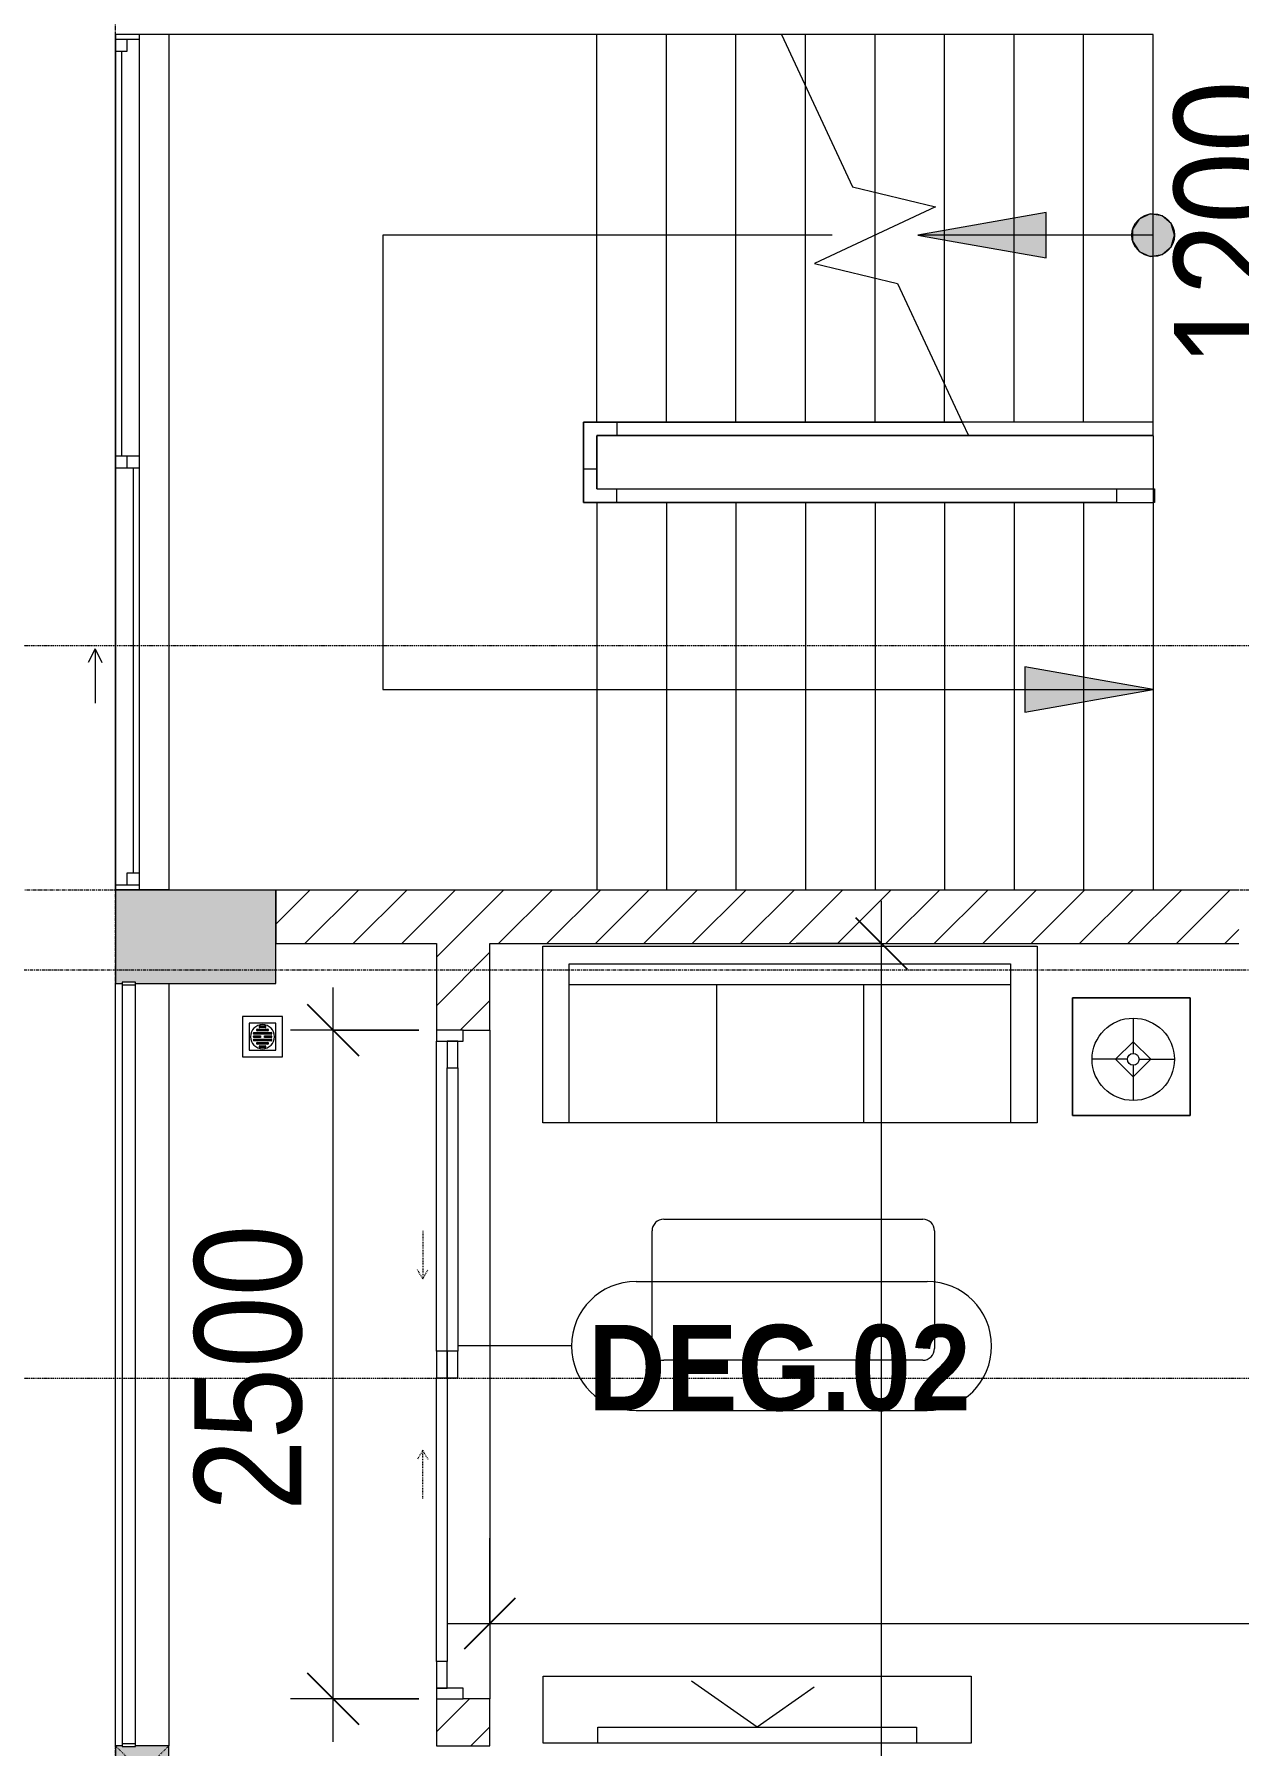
# Model space of a CAD drawing. Header units: millimetres. Extents: x 1591 to 239243, y -15958 to 82755.
# Drawn here: x 135348 to 139851, y 30637 to 37037 of the extents above; entities that cross this region are included whole.
import ezdxf

# ---------------------------------------------------------------- set-up
doc = ezdxf.new("R2010")
doc.units = ezdxf.units.MM
for name, pattern in [('Dash Dot 3_16_', [7.9375, 4.7625, -1.5875, 0, -1.5875]), ('Dash_2_', [6, 3, -3]), ('Grid Line', [22.225, 12.7, -3.175, 3.175, -3.175])]:
    doc.linetypes.add(name, pattern=pattern)
for name, color, linetype, lineweight in [('0-1', 250, 'Continuous', 5), ('A-ANNO-DIMS', 211, 'Continuous', 9), ('A-ANNO-DIMS-160', 211, 'Continuous', 9), ('A-DOOR', 31, 'Continuous', 9), ('A-DOOR-FRAM', 31, 'Continuous', 9), ('A-DOOR-HDLN', 31, 'Dash_2_', 9), ('A-DOOR-IDEN', 31, 'Continuous', 9), ('A-FLOR-1', 7, 'Continuous', 9), ('A-FLOR-2', 9, 'Continuous', 9), ('A-FLOR-HRAL', 11, 'Continuous', 9), ('A-GLAZ', 151, 'Continuous', 9), ('A-WALL', 113, 'Continuous', 9), ('A-WALL-3', 113, 'Continuous', 18), ('A-WALL-PATT-2', 111, 'Continuous', 9), ('G-ANNO-SYMB-1', 111, 'Dash Dot 3_16_', 18), ('I-FURN', 30, 'Continuous', 9), ('I-FURN-1', 254, 'Continuous', 9), ('M-EQPM-1', 254, 'Continuous', 9), ('S-COLS', 52, 'Continuous', 9), ('S-COLS-1', 52, 'Continuous', 5), ('S-COLS-2', 250, 'Continuous', 18), ('S-COLS-6', 52, 'Continuous', 18), ('S-COLS-HDLN', 52, 'Dash_2_', 9), ('S-GRID-1', 1, 'Grid Line', 9), ('S-STRS', 31, 'Continuous', 9), ('S-STRS-ANNO', 31, 'Continuous', 9), ('S-STRS-MBND', 31, 'Continuous', 9)]:
    doc.layers.add(name, color=color, linetype=linetype, lineweight=lineweight)
doc.styles.add('Arial_B_4', font='arialbd_0.ttf', dxfattribs={"width": 0.9, "height": 320})
doc.styles.add('UTM Avo', font='UTM Avo.ttf', dxfattribs={"width": 0.9, "height": 400})
doc.dimstyles.new('1_Dim_chi_tiet_2_5', dxfattribs={"dimscale": 304.8, "dimtxt": 399.720379, "dimasz": 0.629921, "dimexe": 0.524934, "dimexo": 0.0625, "dimgap": 0.052493, "dimtad": 1, "dimdec": 0, "dimrnd": 5, "dimzin": 0, "dimdsep": 46, "dimtxsty": 'UTM Avo', "dimblk1": 'OBLIQUE', "dimblk2": 'OBLIQUE', "dimsah": 1, "dimcen": 0.09, "dimdle": 0.524934, "dimazin": 0, "dimtfac": 1, "dimtdec": 4, "dimtix": 1, "dimtmove": 0, "dimatfit": 3, "dimfxl": 1.049869, "dimfxlon": 1, "dimtvp": 1, "dimtolj": 1, "dimtzin": 0, "dimarcsym": 2})
pattern_1 = [(45, (101998.83, 0), (-90.50967, 90.50967), [])]

# ---------------------------------------------------------------- blocks, each defined once
blk = doc.blocks.new('NCV_TKTC_KET CAU_rvt-1-TKCS_MB TẦNG 5')
at = {"layer": 'S-COLS-1'}
blk.add_hatch(color=256, dxfattribs=at).paths.add_polyline_path([(33677.6, 33486.9), (33677.6, 33491.9), (33727.6, 33491.9), (33727.6, 33486.9), (34252.6, 33486.9), (34252.6, 33836.9), (33652.6, 33836.9), (33652.6, 33486.9)])
at = {"layer": 'A-FLOR-1'}
for p, q in [((37532.6, 35535.6), (37532.6, 35336.5)), ((37532.6, 35286.5), (37532.6, 33836.9))]:
    blk.add_line(p, q, dxfattribs=at)
at = {"layer": 'S-COLS-2'}
for p, q in [((34252.6, 33836.9), (33652.6, 33836.9)), ((33652.6, 33836.9), (33652.6, 33486.9)), ((34252.6, 33486.9), (34252.6, 33836.9)), ((33652.6, 33486.9), (33677.6, 33486.9)), ((33727.6, 33486.9), (34252.6, 33486.9))]:
    blk.add_line(p, q, dxfattribs=at)
blk = doc.blocks.new('THU NUOC - THU NUOC-461820-TKCS_MB TẦNG 5')
at = {"layer": 'M-EQPM-1'}
for p, q in [((-66.3, 70.6), (-66.3, -79.4)), ((83.7, 70.6), (-66.3, 70.6)), ((83.7, -79.4), (83.7, 70.6)), ((58.7, 45.6), (-41.3, 45.6)), ((-41.3, 45.6), (-41.3, -54.4)), ((-23.3, 10.8), (40.9, 10.8)), ((40.9, 4.8), (-23.3, 4.8)), ((-11, 23.3), (28.5, 23.3)), ((28.5, 17.3), (-11, 17.3)), ((-1.1, 35.6), (18.5, 35.6)), ((18.5, 29.6), (-1.1, 29.6)), ((58.7, -54.4), (58.7, 45.6)), ((-41.3, -54.4), (58.7, -54.4)), ((-23.3, -1.2), (0.7, -1.2)), ((0.7, -7.2), (-23.3, -7.2)), ((-23.3, -13.6), (40.9, -13.6)), ((40.9, -19.6), (-23.3, -19.6)), ((-11, -26.1), (28.5, -26.1)), ((28.5, -32.1), (-11, -32.1)), ((-1.1, -38.5), (18.5, -38.5)), ((18.5, -44.5), (-1.1, -44.5)), ((0.7, -1.2), (0.7, -7.2)), ((16.7, -1.2), (40.9, -1.2)), ((16.7, -7.2), (16.7, -1.2)), ((40.9, -7.2), (16.7, -7.2)), ((-66.3, -79.4), (83.7, -79.4))]:
    blk.add_line(p, q, dxfattribs=at)
for centre, radius, start, end in [((8.7, -4.4), 45, 0, 180), ((8.7, -4.4), 45, 0, 180), ((-23.3, 7.8), 3, 90, 270), ((-11, 20.3), 3, 90, 270), ((-1.1, 32.6), 3, 90, 270), ((18.5, 32.6), 3, 270, 90), ((28.5, 20.3), 3, 270, 90), ((40.9, 7.8), 3, 270, 90), ((8.7, -4.4), 45, 180, 360), ((8.7, -4.4), 45, 180, 360), ((-23.3, -4.2), 3, 90, 270), ((-23.3, -16.6), 3, 90, 270), ((-11, -29.1), 3, 90, 270), ((-1.1, -41.5), 3, 90, 270), ((18.5, -41.5), 3, 270, 90), ((28.5, -29.1), 3, 270, 90), ((40.9, -4.2), 3, 270, 90), ((40.9, -16.6), 3, 270, 90)]:
    blk.add_arc(centre, radius, start, end, dxfattribs=at)
blk = doc.blocks.new('LOBBY_SOFA_1 - LOBBY_SOFA_1-901228-TKCS_MB TẦNG 5')
at = {"layer": 'I-FURN'}
for p, q in [((-2128.3, 1548.5), (-1160.3, 1548.5)), ((-2172.3, 1064.5), (-2172.3, 1504.5)), ((-1116.3, 1504.5), (-1116.3, 1064.5)), ((-1160.3, 1020.5), (-2128.3, 1020.5)), ((-2556, 660), (-708, 660)), ((-2556, 0), (-2556, 660)), ((-2457, 66), (-2457, 660)), ((-1907, 143), (-1907, 660)), ((-1357, 143), (-1357, 660)), ((-807, 660), (-807, 66)), ((-708, 660), (-708, 0)), ((-2688.2, 633.5), (-3128.2, 633.5)), ((-3128.2, 633.5), (-3128.2, 193.5)), ((-2915.4, 445), (-2915.4, 577)), ((-2688.2, 193.5), (-2688.2, 633.5)), ((-2981.4, 423), (-2915.4, 489)), ((-2915.4, 489), (-2849.4, 423)), ((-2937.4, 423), (-3069.4, 423)), ((-2915.4, 357), (-2981.4, 423)), ((-2849.4, 423), (-2915.4, 357)), ((-2915.4, 269), (-2915.4, 401)), ((-2893.4, 423), (-2761.4, 423)), ((-3128.2, 193.5), (-2688.2, 193.5)), ((-807, 143), (-2457, 143)), ((-807, 66), (-2457, 66)), ((-708, 0), (-2556, 0))]:
    blk.add_line(p, q, dxfattribs=at)
for radius in [154, 22]:
    blk.add_circle((-2915.4, 423), radius, dxfattribs=at)
for centre, start, end in [((-2128.3, 1504.5), 90, 180), ((-1160.3, 1504.5), 0, 90), ((-2128.3, 1064.5), 180, 270), ((-1160.3, 1064.5), 270, 0)]:
    blk.add_arc(centre, 44, start, end, dxfattribs=at)
at = {"layer": 'I-FURN-1'}
for p, q in [((-2128.3, 1548.5), (-1160.3, 1548.5)), ((-2172.3, 1064.5), (-2172.3, 1504.5)), ((-1116.3, 1504.5), (-1116.3, 1064.5)), ((-1160.3, 1020.5), (-2128.3, 1020.5)), ((-2556, 660), (-708, 660)), ((-2556, 0), (-2556, 660)), ((-708, 660), (-708, 0)), ((-3128.2, 633.5), (-2688.2, 633.5)), ((-3128.2, 193.5), (-3128.2, 633.5)), ((-2688.2, 633.5), (-2688.2, 193.5)), ((-2688.2, 193.5), (-3128.2, 193.5)), ((-708, 0), (-2556, 0))]:
    blk.add_line(p, q, dxfattribs=at)
for centre, start, end in [((-2128.3, 1504.5), 90, 180), ((-1160.3, 1504.5), 0, 90), ((-2128.3, 1064.5), 180, 270), ((-1160.3, 1064.5), 270, 0)]:
    blk.add_arc(centre, 44, start, end, dxfattribs=at)
blk = doc.blocks.new('RES_BAN AN - RES_BAN AN-901221-TKCS_MB TẦNG 5')
at = {"layer": 'I-FURN-1'}
for p, q in [((0, 250), (1600, 250)), ((0, 0), (0, 250)), ((1600, 250), (1600, 0)), ((1600, 0), (0, 0))]:
    blk.add_line(p, q, dxfattribs=at)
blk = doc.blocks.new('KE TIVI-2 - KE TIVI-2-901222-TKCS_MB TẦNG 5')
at = {"layer": 'I-FURN-1'}
for p, q in [((0, 60), (-245.7, 232.1)), ((213, 209.1), (0, 60)), ((-595.6, 60), (595.6, 60)), ((-595.6, 0), (-595.6, 60)), ((595.6, 0), (-595.6, 0)), ((595.6, 60), (595.6, 0))]:
    blk.add_line(p, q, dxfattribs=at)
blk = doc.blocks.new('NCV_TKTC_TANG 5_rvt-1-TKCS_MB TẦNG 5')
at = {"layer": 'A-FLOR-2'}
blk.add_line((35052.6, 33312.4), (35052.6, 30812.4), dxfattribs=at)
at = {"layer": 'I-FURN-1', "rotation": 180}
blk.add_blockref('LOBBY_SOFA_1 - LOBBY_SOFA_1-901228-TKCS_MB TẦNG 5', (34542.6, 33626.9), dxfattribs=at)
at = {"layer": 'I-FURN-1'}
for name, p in [('RES_BAN AN - RES_BAN AN-901221-TKCS_MB TẦNG 5', (35252.2, 30646.9)), ('KE TIVI-2 - KE TIVI-2-901222-TKCS_MB TẦNG 5', (36052.2, 30646.9))]:
    blk.add_blockref(name, p, dxfattribs=at)
at = {"layer": 'M-EQPM-1'}
blk.add_blockref('THU NUOC - THU NUOC-461820-TKCS_MB TẦNG 5', (34193.8, 33293), dxfattribs=at)
blk = doc.blocks.new('Railing - 50 x 10mm-952828-TKCS_MB TẦNG 5')
at = {"layer": 'A-FLOR-HRAL'}
for p, q in [((-25, 0), (-25, -5)), ((-25, -5), (25, -5)), ((25, -5), (25, 0))]:
    blk.add_line(p, q, dxfattribs=at)
blk = doc.blocks.new('Railing - Railing-952779-TKCS_MB TẦNG 5')
at = {"extrusion": (0, 0, -1), "zscale": -1, "rotation": 270.0000000000003}
blk.add_blockref('Railing - 50 x 10mm-952828-TKCS_MB TẦNG 5', (-37532.6, 35311.5), dxfattribs=at)
blk = doc.blocks.new('Top Rail Type - Top Rail_Internal_-952807-TKCS_MB TẦNG 5')
at = {"layer": 'A-FLOR-HRAL'}
for p, q in [((35402.2, 35586), (35527.2, 35586)), ((35402.2, 35461), (35402.2, 35586)), ((35527.2, 35586), (36818.8, 35586)), ((35527.2, 35586), (35527.2, 35536)), ((35527.2, 35536), (35452.2, 35536)), ((35452.2, 35536), (35452.2, 35461)), ((36842.1, 35536), (35527.2, 35536)), ((35402.2, 35411.5), (35402.2, 35461)), ((35452.2, 35461), (35452.2, 35411.5)), ((35402.2, 35411.5), (35452.2, 35411.5)), ((35402.2, 35286.5), (35402.2, 35411.5)), ((35452.2, 35411.5), (35452.2, 35336.5)), ((35452.2, 35336.5), (35527.2, 35336.5)), ((35527.2, 35286.5), (35527.2, 35336.5)), ((35527.2, 35336.5), (37394.9, 35336.5)), ((37394.9, 35336.5), (37394.9, 35286.5)), ((35527.2, 35286.5), (35402.2, 35286.5)), ((37394.9, 35286.5), (35527.2, 35286.5))]:
    blk.add_line(p, q, dxfattribs=at)
blk = doc.blocks.new('Top Rail Type - Top Rail_Internal_-V5-TKCS_MB TẦNG 5')
at = {"layer": 'A-FLOR-HRAL'}
for p, q in [((35402.2, 35586), (35402.2, 35411.5)), ((35527.2, 35586), (35402.2, 35586)), ((36818.8, 35586), (35527.2, 35586)), ((35452.2, 35536), (35452.2, 35411.5)), ((35527.2, 35536), (35452.2, 35536)), ((36842.1, 35536), (35527.2, 35536)), ((35402.2, 35411.5), (35402.2, 35286.5)), ((35452.2, 35411.5), (35452.2, 35336.5)), ((35452.2, 35336.5), (35527.2, 35336.5)), ((35527.2, 35336.5), (37532.6, 35336.5)), ((37532.6, 35336.5), (37532.6, 35286.5)), ((35402.2, 35286.5), (35527.2, 35286.5)), ((35527.2, 35286.5), (37532.6, 35286.5))]:
    blk.add_line(p, q, dxfattribs=at)
blk = doc.blocks.new('Top Rail Type - Top Rail_Internal_-V6-TKCS_MB TẦNG 5')
at = {"layer": 'A-FLOR-HRAL'}
for p, q in [((36818.8, 35586), (36842.1, 35536)), ((37532.6, 35586), (36818.8, 35586)), ((37532.6, 35536), (37532.6, 35586)), ((37532.6, 35536), (36842.1, 35536))]:
    blk.add_line(p, q, dxfattribs=at)
blk = doc.blocks.new('G1_SOF - BO TRU - 200x200-V34-TKCS_MB TẦNG 5')
at = {"layer": 'S-COLS'}
blk.add_hatch(color=256, dxfattribs=at).paths.add_polyline_path([(-100, -100), (100, -100), (100, 100), (-25, 99.6), (-25, 96.6), (-75, 96.6), (-75, 100), (-100, 99.6), (-100, -0.4)])
at = {"layer": 'S-COLS-6'}
for p, q in [((-75, 100), (-100, 100)), ((-100, 100), (-100, -100)), ((100, 100), (-25, 100)), ((100, -100), (100, 100)), ((-100, -100), (100, -100))]:
    blk.add_line(p, q, dxfattribs=at)
at = {"layer": 'S-COLS-HDLN'}
for p, q in [((100, 100), (-100, -100)), ((-100, 100), (100, -100))]:
    blk.add_line(p, q, dxfattribs=at)
blk = doc.blocks.new('1_FAMILY RVT - W01-WxH 1000x3200-3541590-TKCS_MB TẦNG 5')
at = {"layer": 'A-GLAZ'}
for p, q in [((-1600, 103.81), (1600, 103.81)), ((-1600, -96.19), (-1600, 103.81)), ((1600, 103.81), (1600, -96.19)), ((-1600, -7.29), (-1580.95, -7.29)), ((-1580.95, -7.29), (-22.225, -7.29)), ((-1580.95, -96.19), (-1580.95, -7.29)), ((-1536.5, -51.74), (-1580.95, -51.74)), ((-1536.5, -96.19), (-1536.5, -51.74)), ((-22.225, -7.29), (22.225, -7.29)), ((-22.225, -7.29), (-22.225, -96.19)), ((22.225, -51.74), (-22.225, -51.74)), ((22.225, -7.29), (1536.5, -7.29)), ((22.225, -96.19), (22.225, -7.29)), ((22.225, -29.515), (1536.5, -29.515)), ((1536.5, -7.29), (1600, -7.29)), ((1536.5, -51.74), (1536.5, -7.29)), ((1580.95, -51.74), (1536.5, -51.74)), ((1580.95, -96.19), (1580.95, -7.29)), ((1600, -96.19), (-1600, -96.19)), ((-1600, -96.19), (-1536.5, -96.19)), ((-1536.5, -73.965), (-22.225, -73.965)), ((-1536.5, -96.19), (-22.225, -96.19)), ((-22.225, -96.19), (22.225, -96.19)), ((22.225, -96.19), (1580.95, -96.19)), ((1580.95, -96.19), (1600, -96.19)), ((698.4, -172.39), (749.2, -146.99)), ((698.4, -172.39), (749.2, -197.79)), ((698.4, -172.39), (901.6, -172.39))]:
    blk.add_line(p, q, dxfattribs=at)
blk = doc.blocks.new('Railing - 50 x 10mm-1251311-TKCS_MB TẦNG 5')
at = {"layer": 'A-FLOR-HRAL'}
for p, q in [((25, 5), (-25, 5)), ((-25, 5), (-25, -5)), ((25, -5), (25, 5)), ((-25, -5), (25, -5))]:
    blk.add_line(p, q, dxfattribs=at)
blk = doc.blocks.new('Railing - Railing-3262663-TKCS_MB TẦNG 5')
at = {"layer": 'A-FLOR-HRAL'}
for p, q in [((33677.6, 33481.9), (33677.6, 30644)), ((33727.6, 30644), (33727.6, 33481.9))]:
    blk.add_line(p, q, dxfattribs=at)
for p in [(33702.6, 33486.9), (33702.6, 30639)]:
    blk.add_blockref('Railing - 50 x 10mm-1251311-TKCS_MB TẦNG 5', p)
blk = doc.blocks.new('DEG_02-DEG_03 - DEG_02-2500x2400mm-CỬA ĐI 02 CÁNH TRƯỢT-625766-TKCS_MB TẦNG 5')
at = {"layer": 'A-DOOR'}
for p, q in [((-1110, 100), (-1210, 100)), ((-1210, 100), (-1210, 60)), ((-1110, 60), (-1110, 100)), ((-1110, 100), (-50, 100)), ((50, 100), (-50, 100)), ((-50, 100), (-50, 60)), ((50, 60), (50, 100)), ((-1210, 60), (-1110, 60)), ((-50, 60), (-1110, 60)), ((50, 60), (-50, 60)), ((-50, 60), (-50, 20)), ((-50, 60), (50, 60)), ((-50, 20), (50, 20)), ((50, 20), (50, 60)), ((50, 60), (1110, 60)), ((1110, 20), (50, 20)), ((1210, 60), (1110, 60)), ((1110, 60), (1110, 20)), ((1110, 20), (1210, 20)), ((1210, 20), (1210, 60))]:
    blk.add_line(p, q, dxfattribs=at)
at = {"layer": 'A-DOOR-FRAM'}
for p, q in [((-1210, 100), (-1250, 100)), ((-1250, 100), (-1250, 0)), ((-1210, 0), (-1210, 100)), ((1250, 100), (1210, 100)), ((1210, 100), (1210, 0)), ((1250, 0), (1250, 100)), ((-1250, 0), (-1210, 0)), ((1210, 0), (1250, 0))]:
    blk.add_line(p, q, dxfattribs=at)
at = {"layer": 'A-DOOR-HDLN'}
for p, q in [((-500.4, 151.1), (-320.4, 151.1)), ((-320.4, 151.1), (-355, 171.1)), ((-320.4, 151.1), (-355, 131.1)), ((320.4, 151.1), (355, 171.1)), ((320.4, 151.1), (355, 131.1)), ((500.4, 151.1), (320.4, 151.1))]:
    blk.add_line(p, q, dxfattribs=at)
blk = doc.blocks.new('DIMBLOCK29-TKCS_MB TẦNG 5')
at = {"layer": 'A-ANNO-DIMS-160'}
for p, q in [((138516.2, 25476.9), (138516.2, 33796.9)), ((138196.2, 33636.9), (138676.2, 33636.9)), ((138516.2, 33636.9), (138196.2, 33636.9)), ((138196.2, 25636.9), (138676.2, 25636.9)), ((138516.2, 25636.9), (138196.2, 25636.9))]:
    blk.add_line(p, q, dxfattribs=at)
at = {"layer": 'A-ANNO-DIMS-160', "lineweight": 25}
for p, q in [((138516.2, 33636.9), (138420.2, 33732.9)), ((138516.2, 33636.9), (138612.2, 33540.9)), ((138516.2, 25636.9), (138420.2, 25732.9)), ((138516.2, 25636.9), (138612.2, 25540.9))]:
    blk.add_line(p, q, dxfattribs=at)
at = {"layer": 'A-ANNO-DIMS-160', "color": 0, "insert": (137996.6, 29089.2), "char_height": 400, "width": 1314.636, "attachment_point": 1, "rotation": 90, "line_spacing_factor": 1.110334, "style": 'UTM Avo'}
blk.add_mtext('8000', dxfattribs=at)
blk = doc.blocks.new('_Oblique')
at = {"color": 0, "linetype": 'ByBlock', "lineweight": -2}
blk.add_line((-0.5, -0.5), (0.5, 0.5), dxfattribs=at)
blk = doc.blocks.new('DIMBLOCK30-TKCS_MB TẦNG 5')
at = {"layer": 'A-ANNO-DIMS-160'}
for p, q in [((137051.4, 31413.8), (137051.4, 30933.8)), ((137051.4, 31093.8), (137051.4, 31413.8)), ((143851.4, 31413.8), (143851.4, 30933.8)), ((143851.4, 31093.8), (143851.4, 31413.8)), ((136891.4, 31093.8), (144011.4, 31093.8))]:
    blk.add_line(p, q, dxfattribs=at)
at = {"layer": 'A-ANNO-DIMS-160', "lineweight": 25}
for p, q in [((137051.4, 31093.8), (137147.4, 31189.8)), ((143851.4, 31093.8), (143947.4, 31189.8)), ((137051.4, 31093.8), (136955.4, 30997.8)), ((143851.4, 31093.8), (143755.4, 30997.8))]:
    blk.add_line(p, q, dxfattribs=at)
at = {"layer": 'A-ANNO-DIMS-160', "color": 0, "insert": (139903.6, 31613.4), "char_height": 400, "width": 1314.636, "attachment_point": 1, "line_spacing_factor": 1.110334, "style": 'UTM Avo'}
blk.add_mtext('6800', dxfattribs=at)
blk = doc.blocks.new('DIMBLOCK156-TKCS_MB TẦNG 5')
at = {"layer": 'A-ANNO-DIMS-160'}
for p, q in [((140128.6, 35580.3), (140128.6, 37100.3)), ((140448.6, 36940.3), (139968.6, 36940.3)), ((140128.6, 36940.3), (140448.6, 36940.3)), ((140448.6, 35740.3), (139968.6, 35740.3)), ((140128.6, 35740.3), (140448.6, 35740.3))]:
    blk.add_line(p, q, dxfattribs=at)
at = {"layer": 'A-ANNO-DIMS-160', "lineweight": 25}
for p, q in [((140128.6, 36940.3), (140032.6, 37036.3)), ((140128.6, 36940.3), (140224.6, 36844.3)), ((140128.6, 35740.3), (140032.6, 35836.3)), ((140128.6, 35740.3), (140224.6, 35644.3))]:
    blk.add_line(p, q, dxfattribs=at)
at = {"layer": 'A-ANNO-DIMS-160', "color": 0, "insert": (139609, 35792.5), "char_height": 400, "width": 1314.636, "attachment_point": 1, "rotation": 90, "line_spacing_factor": 1.110334, "style": 'UTM Avo'}
blk.add_mtext('1200', dxfattribs=at)
blk = doc.blocks.new('STN_Door Tag - STN_Door Tag-1788670-TKCS_MB TẦNG 5')
at = {"layer": 'A-DOOR-IDEN'}
for p, q in [((-3.37, 1.495), (3.431, 1.495)), ((-3.37, -1.524), (3.431, -1.524))]:
    blk.add_line(p, q, dxfattribs=at)
for centre, start, end in [((-3.37, -0.015), 90, 270), ((3.431, -0.015), 270, 90)]:
    blk.add_arc(centre, 1.509, start, end, dxfattribs=at)
blk = doc.blocks.new('DIMBLOCK190-TKCS_MB TẦNG 5')
at = {"layer": 'A-ANNO-DIMS-160'}
for p, q in [((136466, 30652.4), (136466, 33472.4)), ((136786, 33312.4), (136306, 33312.4)), ((136466, 33312.4), (136786, 33312.4)), ((136786, 30812.4), (136306, 30812.4)), ((136466, 30812.4), (136786, 30812.4))]:
    blk.add_line(p, q, dxfattribs=at)
at = {"layer": 'A-ANNO-DIMS-160', "lineweight": 25}
for p, q in [((136466, 33312.4), (136370, 33408.4)), ((136466, 33312.4), (136562, 33216.4)), ((136466, 30812.4), (136370, 30908.4)), ((136466, 30812.4), (136562, 30716.4))]:
    blk.add_line(p, q, dxfattribs=at)
at = {"layer": 'A-ANNO-DIMS-160', "color": 0, "insert": (135946.4, 31514.6), "char_height": 400, "width": 1314.636, "attachment_point": 1, "rotation": 90, "line_spacing_factor": 1.110334, "style": 'UTM Avo'}
blk.add_mtext('2500', dxfattribs=at)

msp = doc.modelspace()

# ---------------------------------------------------------------- hatches: boundary and pattern name
at = {"layer": 'A-WALL-PATT-2'}
h = msp.add_hatch(dxfattribs=at)
h.set_pattern_fill('FP_1', color=256, style=0, pattern_type=2)
h.set_pattern_definition(pattern_1)
h.paths.add_polyline_path([(136251.4, 33636.9), (139851.4, 33636.9), (139851.4, 33836.9), (136251.4, 33836.9), (136251.4, 33670.3)])
h = msp.add_hatch(dxfattribs=at)
h.set_pattern_fill('FP_1', color=256, style=0, pattern_type=2)
h.set_pattern_definition(pattern_1)
h.paths.add_polyline_path([(136851.4, 30637.5), (137051.4, 30637.5), (137051.4, 30812.4), (136851.4, 30812.4)])
h.paths.add_polyline_path([(137051.4, 33312.4), (137051.4, 33636.9), (136851.4, 33636.9), (136851.4, 33312.4), (136951.4, 33312.4)])
at = {"layer": 'S-STRS-ANNO'}
for points in [[(139131.4, 36200.9), (139131.4, 36370.2), (138651.4, 36285.6), (138770, 36264.7)], [(139520, 36206.4), (139564.6, 36212.8), (139598.7, 36242.3), (139611.4, 36285.6), (139598.7, 36328.8), (139564.6, 36358.4), (139520, 36364.8), (139479, 36346), (139454.6, 36308.1), (139454.6, 36263), (139479, 36225.1)], [(139051.4, 34502.3), (139531.4, 34586.9), (139051.4, 34671.6)]]:
    msp.add_hatch(color=256, dxfattribs=at).paths.add_polyline_path(points)
h = msp.add_hatch(color=256, dxfattribs=at)
edge = h.paths.add_edge_path()
edge.add_arc((139531.4, 36285.6), 80, 0, 360)

# ---------------------------------------------------------------- linework, layer by layer
at = {"layer": 'A-DOOR-IDEN'}
msp.add_line((136932.6, 32133.5), (137356.3, 32133.5), dxfattribs=at)
at = {"layer": 'A-WALL'}
for p, q in [((135651.4, 30637.4), (135651.4, 33486.9)), ((135851.4, 33486.9), (135851.4, 30637.4)), ((137051.4, 33312.4), (137051.4, 30812.4)), ((136851.4, 32112.4), (136851.4, 33272.4))]:
    msp.add_line(p, q, dxfattribs=at)
at = {"layer": 'A-WALL-3'}
for p, q in [((139851.4, 33836.9), (136251.4, 33836.9)), ((136251.4, 33836.9), (136251.4, 33636.9)), ((136251.4, 33636.9), (136851.4, 33636.9)), ((136851.4, 33636.9), (136851.4, 33312.4)), ((137051.4, 33636.9), (139851.4, 33636.9)), ((137051.4, 33312.4), (137051.4, 33636.9)), ((136951.4, 33312.4), (137051.4, 33312.4)), ((136851.4, 30812.4), (136851.4, 30637.5)), ((137051.4, 30812.4), (136951.4, 30812.4)), ((137051.4, 30637.5), (137051.4, 30812.4)), ((136851.4, 30637.5), (137051.4, 30637.5))]:
    msp.add_line(p, q, dxfattribs=at)
at = {"layer": 'G-ANNO-SYMB-1'}
for p, q in [((130746.6, 34751.5), (236925.7, 34751.5)), ((130746.6, 32011.5), (236925.7, 32011.5))]:
    msp.add_line(p, q, dxfattribs=at)
at = {"layer": 'S-GRID-1'}
for p, q in [((135651.4, 19118.3), (135651.4, 76659.6)), ((138442.9, 33836.9), (134442.9, 33836.9)), ((227946.4, 33836.9), (138442.9, 33836.9)), ((136410.9, 33536.9), (132410.9, 33536.9)), ((229978.4, 33536.9), (136410.9, 33536.9))]:
    msp.add_line(p, q, dxfattribs=at)
at = {"layer": 'S-STRS'}
for p, q in [((137451.4, 37035.6), (135851.4, 37035.6)), ((137451.4, 35586), (137451.4, 37035.6)), ((137711.4, 37035.6), (137451.4, 37035.6)), ((137971.4, 37035.6), (137711.4, 37035.6)), ((137711.4, 35586), (137711.4, 37035.6)), ((138141.7, 37035.6), (137971.4, 37035.6)), ((137971.4, 35586), (137971.4, 37035.6)), ((138231.4, 37035.6), (138141.7, 37035.6)), ((138491.4, 37035.6), (138231.4, 37035.6)), ((138231.4, 36843.2), (138231.4, 37035.6)), ((138751.4, 37035.6), (138491.4, 37035.6)), ((138491.4, 36446.3), (138491.4, 37035.6)), ((139011.4, 37035.6), (138751.4, 37035.6)), ((138751.4, 35728), (138751.4, 37035.6)), ((139271.4, 37035.6), (139011.4, 37035.6)), ((139011.4, 35586), (139011.4, 37035.6)), ((139531.4, 37035.6), (139271.4, 37035.6)), ((139271.4, 35586), (139271.4, 37035.6)), ((139531.4, 35586), (139531.4, 37035.6)), ((138231.4, 35586), (138231.4, 36843.2)), ((138491.4, 36285.6), (138491.4, 36446.3)), ((138491.4, 36124.9), (138491.4, 36285.6)), ((138491.4, 35586), (138491.4, 36124.9)), ((138751.4, 35586), (138751.4, 35728)), ((137451.4, 35336.9), (137451.4, 35535.6)), ((137711.4, 35535.6), (137451.4, 35535.6)), ((137971.4, 35535.6), (137711.4, 35535.6)), ((138231.4, 35535.6), (137971.4, 35535.6)), ((138491.4, 35535.6), (138231.4, 35535.6)), ((138751.4, 35535.6), (138491.4, 35535.6)), ((138841.1, 35535.6), (138751.4, 35535.6)), ((139011.4, 35535.6), (138841.1, 35535.6)), ((139271.4, 35535.6), (139011.4, 35535.6)), ((139531.4, 35535.6), (139271.4, 35535.6)), ((137451.4, 35336.9), (137711.4, 35336.9)), ((137711.4, 35336.9), (137971.4, 35336.9)), ((137971.4, 35336.9), (138231.4, 35336.9)), ((138231.4, 35336.9), (138491.4, 35336.9)), ((138491.4, 35336.9), (138751.4, 35336.9)), ((138751.4, 35336.9), (139011.4, 35336.9)), ((139011.4, 35336.9), (139271.4, 35336.9)), ((139271.4, 35336.9), (139531.4, 35336.9)), ((137451.4, 35286.5), (137451.4, 33836.9)), ((137711.4, 35286.5), (137711.4, 33836.9)), ((137971.4, 35286.5), (137971.4, 33836.9)), ((138231.4, 35286.5), (138231.4, 33836.9)), ((138491.4, 35286.5), (138491.4, 33836.9)), ((138751.4, 35286.5), (138751.4, 33836.9)), ((139011.4, 35286.5), (139011.4, 33836.9)), ((139271.4, 35286.5), (139271.4, 33836.9)), ((139531.4, 35286.5), (139531.4, 33836.9))]:
    msp.add_line(p, q, dxfattribs=at)
at = {"layer": 'S-STRS-ANNO'}
for p, q in [((139131.4, 36370.2), (138651.4, 36285.6)), ((139131.4, 36200.9), (139131.4, 36370.2)), ((139520, 36364.8), (139479, 36346)), ((139564.6, 36358.4), (139520, 36364.8)), ((139598.7, 36328.8), (139564.6, 36358.4)), ((139479, 36346), (139454.6, 36308.1)), ((139454.6, 36308.1), (139454.6, 36263)), ((139611.4, 36285.6), (139598.7, 36328.8)), ((136651.4, 36285.6), (136651.4, 34586.9)), ((137451.4, 36285.6), (136651.4, 36285.6)), ((137711.4, 36285.6), (137451.4, 36285.6)), ((137971.4, 36285.6), (137711.4, 36285.6)), ((138231.4, 36285.6), (137971.4, 36285.6)), ((138331.4, 36285.6), (138231.4, 36285.6)), ((138751.4, 36285.6), (138651.4, 36285.6)), ((138651.4, 36285.6), (138770, 36264.7)), ((139011.4, 36285.6), (138751.4, 36285.6)), ((138770, 36264.7), (139131.4, 36200.9)), ((139271.4, 36285.6), (139011.4, 36285.6)), ((139531.4, 36285.6), (139271.4, 36285.6)), ((139454.6, 36263), (139479, 36225.1)), ((139479, 36225.1), (139520, 36206.4)), ((139564.6, 36212.8), (139598.7, 36242.3)), ((139598.7, 36242.3), (139611.4, 36285.6)), ((139520, 36206.4), (139564.6, 36212.8)), ((139531.4, 34586.9), (139051.4, 34671.6)), ((139051.4, 34671.6), (139051.4, 34502.3)), ((136651.4, 34586.9), (137451.4, 34586.9)), ((137451.4, 34586.9), (137711.4, 34586.9)), ((137711.4, 34586.9), (137971.4, 34586.9)), ((137971.4, 34586.9), (138231.4, 34586.9)), ((138231.4, 34586.9), (138491.4, 34586.9)), ((138491.4, 34586.9), (138751.4, 34586.9)), ((138751.4, 34586.9), (139011.4, 34586.9)), ((139011.4, 34586.9), (139271.4, 34586.9)), ((139051.4, 34502.3), (139531.4, 34586.9)), ((139271.4, 34586.9), (139531.4, 34586.9))]:
    msp.add_line(p, q, dxfattribs=at)
msp.add_circle((139531.4, 36285.6), 80, dxfattribs=at)
at = {"layer": 'S-STRS-MBND'}
for p, q in [((138141.7, 37035.6), (138406.9, 36466.8)), ((138406.9, 36466.8), (138718, 36391.2)), ((138718, 36391.2), (138264.8, 36179.9)), ((138264.8, 36179.9), (138575.9, 36104.3)), ((138575.9, 36104.3), (138817.6, 35586))]:
    msp.add_line(p, q, dxfattribs=at)

# ---------------------------------------------------------------- block references
at = {"layer": '0-1'}
for name in ['NCV_TKTC_KET CAU_rvt-1-TKCS_MB TẦNG 5', 'NCV_TKTC_TANG 5_rvt-1-TKCS_MB TẦNG 5']:
    msp.add_blockref(name, (101998.8, 0), dxfattribs=at)
at = {"layer": 'A-DOOR', "rotation": 89.9999999999999}
msp.add_blockref('DEG_02-DEG_03 - DEG_02-2500x2400mm-CỬA ĐI 02 CÁNH TRƯỢT-625766-TKCS_MB TẦNG 5', (136951.4, 32062.4), dxfattribs=at)
at = {"layer": 'A-DOOR-IDEN', "xscale": 159.9999999999999, "yscale": 159.9999999999999, "zscale": 159.9999999999999}
msp.add_blockref('STN_Door Tag - STN_Door Tag-1788670-TKCS_MB TẦNG 5', (138137, 32134.2), dxfattribs=at)
at = {"layer": 'A-FLOR-HRAL'}
for name in ['Top Rail Type - Top Rail_Internal_-952807-TKCS_MB TẦNG 5', 'Top Rail Type - Top Rail_Internal_-V5-TKCS_MB TẦNG 5', 'Top Rail Type - Top Rail_Internal_-V6-TKCS_MB TẦNG 5', 'Railing - Railing-952779-TKCS_MB TẦNG 5', 'Railing - Railing-3262663-TKCS_MB TẦNG 5']:
    msp.add_blockref(name, (101998.8, 0), dxfattribs=at)
at = {"layer": 'A-GLAZ', "rotation": 270}
msp.add_blockref('1_FAMILY RVT - W01-WxH 1000x3200-3541590-TKCS_MB TẦNG 5', (135747.6, 35437.4), dxfattribs=at)
at = {"layer": 'S-COLS'}
msp.add_blockref('G1_SOF - BO TRU - 200x200-V34-TKCS_MB TẦNG 5', (135751.4, 30537.4), dxfattribs=at)

# ---------------------------------------------------------------- texts
at = {"layer": 'A-DOOR-IDEN', "insert": (138133.7, 32048.8), "char_height": 320, "width": 1467.36, "attachment_point": 5, "line_spacing_factor": 0.936439, "style": 'Arial_B_4'}
msp.add_mtext('\\pt7.2,14.4,21.6,28.8,36,43.2,50.4,57.6,64.8,72,79.2,86.4,93.6,100.8,108,115.2,122.4,129.6,136.8,144,151.2,158.4,165.6,172.8,180,187.2,194.4,201.6,208.8,216,223.2,230.4;DEG.02', dxfattribs=at)

# ---------------------------------------------------------------- dimensions: what is measured, and where the dimension line sits
at = {"layer": 'A-ANNO-DIMS'}
for base, p1, p2, override, picture, middle in [((140128.6, 36940.3), (140448.6, 35740.3), (140448.6, 36940.3), {"dimpost": '<>', "dimfxl": 1200}, 'DIMBLOCK156-TKCS_MB TẦNG 5', (139905.7, 36340.3)), ((138516.2, 33636.9), (138196.2, 25636.9), (138196.2, 33636.9), {"dimpost": '<>', "dimfxl": 8000.025653}, 'DIMBLOCK29-TKCS_MB TẦNG 5', (138293.2, 29636.9)), ((136466, 33312.4), (136786, 30812.4), (136786, 33312.4), {"dimpost": '<>', "dimfxl": 2500}, 'DIMBLOCK190-TKCS_MB TẦNG 5', (136243, 32062.4))]:
    dim = msp.add_linear_dim(base=base, p1=p1, p2=p2, angle=90, dimstyle='1_Dim_chi_tiet_2_5', override=override, dxfattribs=at)
    dim.commit()
    dim.dimension.update_dxf_attribs({"geometry": picture, "text_midpoint": middle})
dim = msp.add_linear_dim(base=(143851.4, 31093.8), p1=(137051.4, 31413.8), p2=(143851.4, 31413.8), dimstyle='1_Dim_chi_tiet_2_5', override={"dimpost": '<>', "dimfxl": 6800}, dxfattribs=at)
dim.commit()
dim.dimension.update_dxf_attribs({"geometry": 'DIMBLOCK30-TKCS_MB TẦNG 5', "text_midpoint": (140451.4, 31316.8)})

doc.saveas('drawing.dxf')
